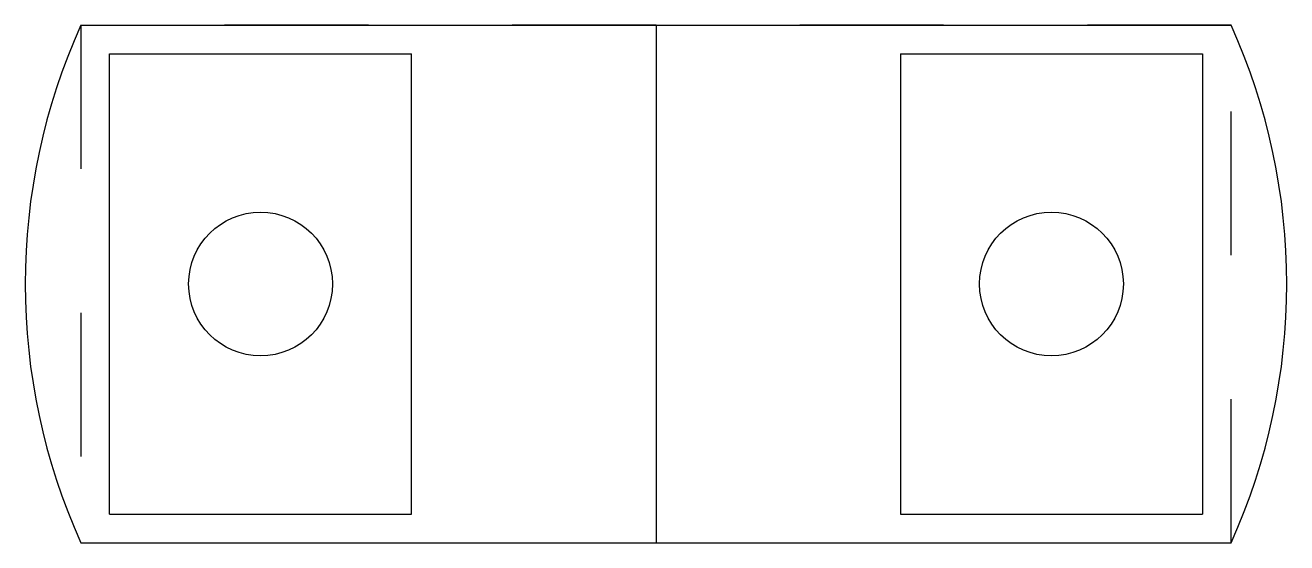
# Model space of a CAD drawing. Extents: x -1.64 to 7.14, y -1.8 to 1.8.
import ezdxf

# ---------------------------------------------------------------- set-up
doc = ezdxf.new("R2010")
doc.units = 0
doc.linetypes.add('虚线', pattern=[2, 1, -1])
for name, color, linetype in [('粗实线层', 7, 'CONTINUOUS'), ('细实线层', 7, 'CONTINUOUS'), ('虚线层', 6, '虚线')]:
    doc.layers.add(name, color=color, linetype=linetype)

msp = doc.modelspace()

# ---------------------------------------------------------------- linework, layer by layer
at = {"layer": '粗实线层'}
for p, q in [((-1.25, 1.8), (6.75, 1.8)), ((2.75, 1.8), (2.75, -1.8)), ((-1.25, -1.8), (6.75, -1.8))]:
    msp.add_line(p, q, dxfattribs=at)
for start, end in [(155.77225, 204.22775), (335.77225, 24.22775)]:
    msp.add_arc((2.75, 0), 4.3863, start, end, dxfattribs=at)
at = {"layer": '细实线层'}
for p, q in [((-1.05, -1.6), (-1.05, 1.6)), ((-1.05, 1.6), (1.05, 1.6)), ((1.05, -1.6), (1.05, 1.6)), ((4.45, 1.6), (4.45, -1.6)), ((4.45, 1.6), (6.55, 1.6)), ((6.55, 1.6), (6.55, -1.6)), ((-1.05, -1.6), (1.05, -1.6)), ((4.45, -1.6), (6.55, -1.6))]:
    msp.add_line(p, q, dxfattribs=at)
for centre in [(0, 0), (5.5, 0)]:
    msp.add_circle(centre, 0.5, dxfattribs=at)
at = {"layer": '虚线层'}
msp.add_lwpolyline([(-1.25, 1.8), (-1.25, -1.8), (6.75, -1.8), (6.75, 1.8)], close=True, dxfattribs=at)

doc.saveas('drawing.dxf')
